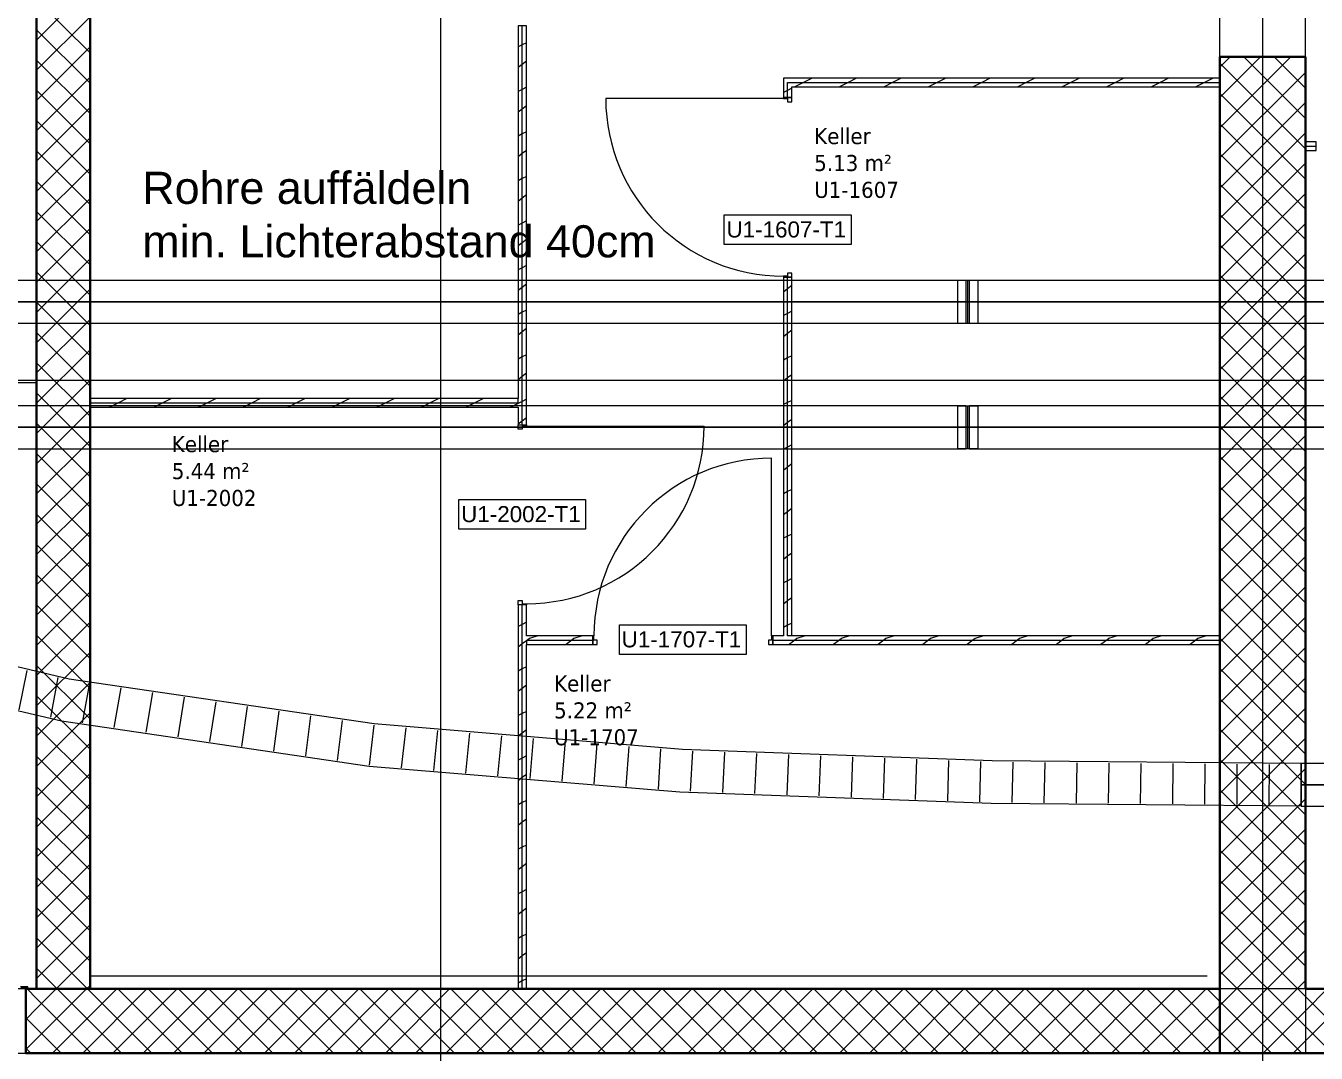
# Model space of a CAD drawing. Extents: x -932 to 937, y -179 to 471.
# Drawn here: x -318.3 to -197.7, y 258.9 to 354.9 of the extents above; entities that cross this region are included whole.
import ezdxf
from ezdxf.lldxf.tags import DXFTag

# ---------------------------------------------------------------- set-up
doc = ezdxf.new("R2010")
doc.units = 0
doc.layers.get('0').update_dxf_attribs({"lineweight": 13})
for name, color, linetype, lineweight in [('A-AREA-____-IDEN', 7, 'Continuous', 5), ('A-DOOR-____-IDEN', 7, 'Continuous', 5), ('A-DOOR-____-OTLN', 7, 'Continuous', 9), ('A-DOOR-FRAM-MCUT', 7, 'Continuous', 9), ('A-DOOR-OPNG-OTLN', 7, 'Continuous', 9), ('A-FLOR-____-OTLN', 7, 'Continuous', 9), ('A-FLOR-____-OVHD', 7, 'Strichpunkt - Fein', 9), ('A-WALL-____-MCUT', 7, 'Continuous', 35), ('A-WALL-____-PATT', 7, 'Continuous', 35), ('A-WALL-FNSH-MCUT', 7, 'Continuous', 35), ('S-GRID-____-OTLN', 7, 'Continuous', 5)]:
    doc.layers.add(name, color=color, linetype=linetype, lineweight=lineweight)
doc.layers.add('EL01_WAN_Röhre Boden', color=7, linetype='Continuous', lineweight=13, true_color=0xff6666)
doc.layers.add('EL01_WAN_Röhre Boden Typ', color=1, linetype='Continuous', lineweight=13, true_color=0xff0000)
doc.styles.get("Standard").update_dxf_attribs({"font": 'arial.ttf'})
tags = doc.linetypes.add('_Rasterlinie_', pattern=[0.375, 0.2, -0.05, 0.075, -0.05]).pattern_tags.tags
tags[10:11] = [DXFTag(74, 4), DXFTag(75, 0), DXFTag(340, '0'), DXFTag(46, 1.0), DXFTag(50, 0.0), DXFTag(44, 0.0), DXFTag(45, 0.0)]
tags[8:9] = [DXFTag(74, 4), DXFTag(75, 0), DXFTag(340, '0'), DXFTag(46, 1.0), DXFTag(50, 0.0), DXFTag(44, 0.0), DXFTag(45, 0.0)]
tags[6:7] = [DXFTag(74, 4), DXFTag(75, 0), DXFTag(340, '0'), DXFTag(46, 1.0), DXFTag(50, 0.0), DXFTag(44, 0.0), DXFTag(45, 0.0)]
tags[4:5] = [DXFTag(74, 4), DXFTag(75, 0), DXFTag(340, '0'), DXFTag(46, 1.0), DXFTag(50, 0.0), DXFTag(44, 0.0), DXFTag(45, 0.0)]
tags = doc.linetypes.add('ACAD_ISO03W100', pattern=[30, 12, -18]).pattern_tags.tags
tags[6:7] = [DXFTag(74, 4), DXFTag(75, 0), DXFTag(340, '0'), DXFTag(46, 0.0), DXFTag(50, 0.0), DXFTag(44, 0.0), DXFTag(45, 0.0)]
tags[4:5] = [DXFTag(74, 4), DXFTag(75, 0), DXFTag(340, '0'), DXFTag(46, 0.0), DXFTag(50, 0.0), DXFTag(44, 0.0), DXFTag(45, 0.0)]
tags = doc.linetypes.add('Grundrissdarstellung Sturz', pattern=[0.25, 0.15, -0.05, 0, -0.05]).pattern_tags.tags
tags[10:11] = [DXFTag(74, 4), DXFTag(75, 0), DXFTag(340, '0'), DXFTag(46, 1.0), DXFTag(50, 0.0), DXFTag(44, 0.0), DXFTag(45, 0.0)]
tags[8:9] = [DXFTag(74, 4), DXFTag(75, 0), DXFTag(340, '0'), DXFTag(46, 1.0), DXFTag(50, 0.0), DXFTag(44, 0.0), DXFTag(45, 0.0)]
tags[6:7] = [DXFTag(74, 4), DXFTag(75, 0), DXFTag(340, '0'), DXFTag(46, 1.0), DXFTag(50, 0.0), DXFTag(44, 0.0), DXFTag(45, 0.0)]
tags[4:5] = [DXFTag(74, 4), DXFTag(75, 0), DXFTag(340, '0'), DXFTag(46, 1.0), DXFTag(50, 0.0), DXFTag(44, 0.0), DXFTag(45, 0.0)]
tags = doc.linetypes.add('Strichpunkt - Fein', pattern=[0.2, 0.1, -0.05, 0, -0.05]).pattern_tags.tags
tags[10:11] = [DXFTag(74, 4), DXFTag(75, 0), DXFTag(340, '0'), DXFTag(46, 1.0), DXFTag(50, 0.0), DXFTag(44, 0.0), DXFTag(45, 0.0)]
tags[8:9] = [DXFTag(74, 4), DXFTag(75, 0), DXFTag(340, '0'), DXFTag(46, 1.0), DXFTag(50, 0.0), DXFTag(44, 0.0), DXFTag(45, 0.0)]
tags[6:7] = [DXFTag(74, 4), DXFTag(75, 0), DXFTag(340, '0'), DXFTag(46, 1.0), DXFTag(50, 0.0), DXFTag(44, 0.0), DXFTag(45, 0.0)]
tags[4:5] = [DXFTag(74, 4), DXFTag(75, 0), DXFTag(340, '0'), DXFTag(46, 1.0), DXFTag(50, 0.0), DXFTag(44, 0.0), DXFTag(45, 0.0)]
tags = doc.linetypes.add('STRICHPUNKT2', pattern=[12.7, 6.35, -3.175, 0, -3.175]).pattern_tags.tags
tags[10:11] = [DXFTag(74, 4), DXFTag(75, 0), DXFTag(340, '0'), DXFTag(46, 0.0), DXFTag(50, 0.0), DXFTag(44, 0.0), DXFTag(45, 0.0)]
tags[8:9] = [DXFTag(74, 4), DXFTag(75, 0), DXFTag(340, '0'), DXFTag(46, 0.0), DXFTag(50, 0.0), DXFTag(44, 0.0), DXFTag(45, 0.0)]
tags[6:7] = [DXFTag(74, 4), DXFTag(75, 0), DXFTag(340, '0'), DXFTag(46, 0.0), DXFTag(50, 0.0), DXFTag(44, 0.0), DXFTag(45, 0.0)]
tags[4:5] = [DXFTag(74, 4), DXFTag(75, 0), DXFTag(340, '0'), DXFTag(46, 0.0), DXFTag(50, 0.0), DXFTag(44, 0.0), DXFTag(45, 0.0)]

# ---------------------------------------------------------------- blocks, each defined once
blk = doc.blocks.new('Referenz-A0UJ2H83XE', base_point=(-932.31, -115.76))
at = {"layer": 'A-DOOR-____-IDEN', "color": 0, "linetype": 'Continuous', "ltscale": 0.13}
for p, q in [((-253.06, 337.27), (-241.22, 337.27)), ((-253.06, 334.49), (-253.06, 337.27)), ((-241.22, 337.27), (-241.22, 334.49)), ((-241.22, 334.49), (-253.06, 334.49)), ((-277.86, 310.67), (-266.02, 310.67)), ((-277.86, 307.89), (-277.86, 310.67)), ((-266.02, 310.67), (-266.02, 307.89)), ((-266.02, 307.89), (-277.86, 307.89)), ((-262.86, 298.97), (-251.02, 298.97)), ((-262.86, 296.19), (-262.86, 298.97)), ((-251.02, 298.97), (-251.02, 296.19)), ((-251.02, 296.19), (-262.86, 296.19))]:
    blk.add_line(p, q, dxfattribs=at)
at = {"layer": 'A-DOOR-____-OTLN', "color": 0, "linetype": 'Grundrissdarstellung Sturz', "ltscale": 0.13}
for p, q in [((-206.74, 352.04), (-206.74, 372.04)), ((-198.74, 352.04), (-198.74, 372.04))]:
    blk.add_line(p, q, dxfattribs=at)
at = {"layer": 'A-DOOR-FRAM-MCUT', "color": 0, "linetype": 'Continuous', "ltscale": 0.13}
for p, q in [((-247.54, 348.24), (-247.54, 348.14)), ((-246.74, 348.24), (-247.54, 348.24)), ((-247.54, 348.14), (-247.14, 348.14)), ((-247.14, 348.14), (-247.14, 347.84)), ((-247.14, 347.84), (-246.74, 347.84)), ((-246.74, 347.84), (-246.74, 348.24)), ((-246.74, 331.84), (-247.14, 331.84)), ((-247.14, 331.84), (-247.14, 331.54)), ((-246.74, 331.44), (-246.74, 331.84)), ((-247.54, 331.54), (-247.54, 331.44)), ((-247.14, 331.54), (-247.54, 331.54)), ((-247.54, 331.44), (-246.74, 331.44)), ((-272.34, 317.64), (-271.54, 317.64)), ((-272.34, 317.24), (-272.34, 317.64)), ((-271.94, 317.24), (-272.34, 317.24)), ((-271.94, 317.54), (-271.94, 317.24)), ((-271.54, 317.54), (-271.94, 317.54)), ((-271.54, 317.64), (-271.54, 317.54)), ((-272.34, 301.24), (-271.94, 301.24)), ((-272.34, 300.84), (-272.34, 301.24)), ((-271.54, 300.84), (-272.34, 300.84)), ((-271.94, 301.24), (-271.94, 300.94)), ((-271.94, 300.94), (-271.54, 300.94)), ((-271.54, 300.94), (-271.54, 300.84)), ((-265.24, 297.94), (-265.34, 297.94)), ((-265.34, 297.94), (-265.34, 297.14)), ((-265.24, 297.54), (-265.24, 297.94)), ((-248.54, 297.94), (-248.64, 297.94)), ((-248.64, 297.94), (-248.64, 297.54)), ((-248.54, 297.14), (-248.54, 297.94)), ((-265.34, 297.14), (-264.94, 297.14)), ((-264.94, 297.54), (-265.24, 297.54)), ((-264.94, 297.14), (-264.94, 297.54)), ((-248.64, 297.54), (-248.94, 297.54)), ((-248.94, 297.54), (-248.94, 297.14)), ((-248.94, 297.14), (-248.54, 297.14)), ((-318.14, 265.14), (-318.84, 265.14)), ((-318.8, 265.1), (-318.18, 265.1)), ((-318.18, 265.1), (-318.18, 264.94)), ((-318.14, 264.94), (-318.14, 265.14))]:
    blk.add_line(p, q, dxfattribs=at)
at = {"layer": 'A-DOOR-OPNG-OTLN', "color": 0, "linetype": 'Continuous', "ltscale": 0.13}
for p, q in [((-247.54, 348.14), (-264.14, 348.14)), ((-271.54, 317.54), (-254.94, 317.54)), ((-248.64, 297.94), (-248.64, 314.54))]:
    blk.add_line(p, q, dxfattribs=at)
for centre, major_axis in [((-247.54, 348.14), (-16.6, 0)), ((-271.54, 317.54), (0, -16.6)), ((-248.64, 297.94), (0, 16.6))]:
    blk.add_ellipse(centre, major_axis=major_axis, ratio=1, start_param=0, end_param=1.570796, dxfattribs=at)
at = {"layer": 'A-FLOR-____-OTLN', "color": 0, "linetype": 'Continuous', "ltscale": 0.13}
for p, q in [((-198.74, 352.04), (-198.74, 372.04)), ((-317.34, 321.59), (-343.34, 321.59))]:
    blk.add_line(p, q, dxfattribs=at)
at = {"layer": 'A-FLOR-____-OVHD', "color": 0, "linetype": 'Strichpunkt - Fein', "ltscale": 0.13}
for p, q in [((-207.94, 266.14), (-312.34, 266.14)), ((-44.24, 264.94), (-808.14, 264.94))]:
    blk.add_line(p, q, dxfattribs=at)
at = {"layer": 'A-WALL-____-MCUT', "color": 0, "linetype": 'Continuous', "ltscale": 0.35}
for p, q in [((-317.34, 405.49), (-317.34, 264.94)), ((-312.34, 264.94), (-312.34, 405.49)), ((-198.74, 352.04), (-206.74, 352.04)), ((-206.74, 258.94), (-206.74, 352.04)), ((-198.74, 264.94), (-198.74, 352.04)), ((-318.34, 264.94), (-318.34, 258.94)), ((-318.34, 264.94), (-206.74, 264.94)), ((-102.59, 264.94), (-198.74, 264.94)), ((-318.34, 258.94), (57.66, 258.94))]:
    blk.add_line(p, q, dxfattribs=at)
at = {"layer": 'A-WALL-____-MCUT', "color": 0, "linetype": 'Continuous', "lineweight": 9, "ltscale": 0.13}
for p, q in [((-271.94, 317.64), (-271.94, 354.94)), ((-247.14, 349.64), (-206.74, 349.64)), ((-247.14, 348.24), (-247.14, 349.64)), ((-198.74, 343.69), (-197.74, 343.69)), ((-247.14, 297.94), (-247.14, 331.44)), ((-312.34, 319.7), (-272.34, 319.7)), ((-272.34, 319.7), (-272.34, 320.1)), ((-271.94, 264.94), (-271.94, 300.84)), ((-246.74, 297.94), (-247.14, 297.94)), ((-271.54, 297.54), (-265.34, 297.54)), ((-271.54, 297.54), (-271.54, 297.14)), ((-248.54, 297.54), (-206.74, 297.54)), ((-198.74, 264.94), (-198.74, 258.94))]:
    blk.add_line(p, q, dxfattribs=at)
at = {"layer": 'A-WALL-____-PATT', "color": 0, "linetype": 'Continuous', "lineweight": 9, "ltscale": 0.13}
for p, q in [((-317.34, 353.61), (-312.34, 358.61)), ((-312.34, 352.4), (-317.34, 357.4)), ((-317.34, 350.78), (-312.34, 355.78)), ((-312.34, 349.57), (-317.34, 354.57)), ((-317.34, 347.96), (-312.34, 352.96)), ((-271.94, 353.16), (-272.34, 352.96)), ((-271.54, 353.36), (-271.94, 353.16)), ((-312.34, 346.74), (-317.34, 351.74)), ((-271.94, 351.33), (-272.34, 351.03)), ((-271.54, 351.63), (-271.94, 351.33)), ((-206.74, 351.08), (-205.78, 352.04)), ((-206.74, 348.25), (-202.95, 352.04)), ((-206.74, 345.42), (-200.12, 352.04)), ((-198.74, 343.45), (-206.74, 351.45)), ((-198.74, 346.28), (-204.51, 352.04)), ((-198.74, 349.1), (-201.68, 352.04)), ((-198.74, 351.93), (-198.85, 352.04)), ((-317.34, 345.13), (-312.34, 350.13)), ((-244.86, 350.04), (-245.66, 349.64)), ((-240.7, 350.04), (-241.5, 349.64)), ((-236.53, 350.04), (-237.33, 349.64)), ((-232.37, 350.04), (-233.17, 349.64)), ((-228.2, 350.04), (-229, 349.64)), ((-224.04, 350.04), (-224.84, 349.64)), ((-219.87, 350.04), (-220.67, 349.64)), ((-215.71, 350.04), (-216.51, 349.64)), ((-211.54, 350.04), (-212.34, 349.64)), ((-207.38, 350.04), (-208.18, 349.64)), ((-206.74, 342.59), (-198.74, 350.59)), ((-312.34, 343.91), (-317.34, 348.91)), ((-271.94, 348.99), (-272.34, 348.79)), ((-271.54, 349.19), (-271.94, 348.99)), ((-247.14, 348.9), (-247.54, 348.7)), ((-246.74, 349.1), (-247.14, 348.9)), ((-245.66, 349.64), (-246.46, 349.24)), ((-241.5, 349.64), (-242.3, 349.24)), ((-237.33, 349.64), (-238.13, 349.24)), ((-233.17, 349.64), (-233.97, 349.24)), ((-229, 349.64), (-229.8, 349.24)), ((-224.84, 349.64), (-225.64, 349.24)), ((-220.67, 349.64), (-221.47, 349.24)), ((-216.51, 349.64), (-217.31, 349.24)), ((-212.34, 349.64), (-213.14, 349.24)), ((-208.18, 349.64), (-208.98, 349.24)), ((-198.74, 340.62), (-206.74, 348.62)), ((-271.54, 347.46), (-271.94, 347.16)), ((-206.74, 339.76), (-198.74, 347.76)), ((-317.34, 342.3), (-312.34, 347.3)), ((-271.94, 347.16), (-272.34, 346.86)), ((-312.34, 341.08), (-317.34, 346.08)), ((-271.54, 345.03), (-271.94, 344.83)), ((-198.74, 337.79), (-206.74, 345.79)), ((-206.74, 336.93), (-198.74, 344.93)), ((-317.34, 339.47), (-312.34, 344.47)), ((-271.94, 344.83), (-272.34, 344.63)), ((-198.69, 344.09), (-198.74, 344.07)), ((-312.34, 338.25), (-317.34, 343.25)), ((-271.94, 343), (-272.34, 342.7)), ((-271.54, 343.3), (-271.94, 343)), ((-198.74, 334.96), (-206.74, 342.96)), ((-317.34, 336.64), (-312.34, 341.64)), ((-206.74, 334.11), (-198.74, 342.11)), ((-312.34, 335.42), (-317.34, 340.42)), ((-271.94, 340.66), (-272.34, 340.46)), ((-271.54, 340.86), (-271.94, 340.66)), ((-198.74, 332.13), (-206.74, 340.13)), ((-271.54, 339.13), (-271.94, 338.83)), ((-206.74, 331.28), (-198.74, 339.28)), ((-317.34, 333.81), (-312.34, 338.81)), ((-271.94, 338.83), (-272.34, 338.53)), ((-312.34, 332.6), (-317.34, 337.6)), ((-271.94, 336.5), (-272.34, 336.3)), ((-271.54, 336.7), (-271.94, 336.5)), ((-198.74, 329.3), (-206.74, 337.3)), ((-317.34, 330.99), (-312.34, 335.99)), ((-206.74, 328.45), (-198.74, 336.45)), ((-312.34, 329.77), (-317.34, 334.77)), ((-271.94, 334.67), (-272.34, 334.37)), ((-271.54, 334.97), (-271.94, 334.67)), ((-198.74, 326.48), (-206.74, 334.48)), ((-317.34, 328.16), (-312.34, 333.16)), ((-206.74, 325.62), (-198.74, 333.62)), ((-312.34, 326.94), (-317.34, 331.94)), ((-271.94, 332.33), (-272.34, 332.13)), ((-271.54, 332.53), (-271.94, 332.33)), ((-271.94, 330.5), (-272.34, 330.2)), ((-271.54, 330.8), (-271.94, 330.5)), ((-246.74, 330.66), (-247.14, 330.36)), ((-198.74, 323.65), (-206.74, 331.65)), ((-206.74, 322.79), (-198.74, 330.79)), ((-317.34, 325.33), (-312.34, 330.33)), ((-247.14, 330.36), (-247.54, 330.06)), ((-312.34, 324.11), (-317.34, 329.11)), ((-271.94, 328.17), (-272.34, 327.97)), ((-271.54, 328.37), (-271.94, 328.17)), ((-247.14, 328.07), (-247.54, 327.87)), ((-246.74, 328.27), (-247.14, 328.07)), ((-198.74, 320.82), (-206.74, 328.82)), ((-317.34, 322.5), (-312.34, 327.5)), ((-206.74, 319.96), (-198.74, 327.96)), ((-312.34, 321.28), (-317.34, 326.28)), ((-271.94, 326.34), (-272.34, 326.04)), ((-271.54, 326.64), (-271.94, 326.34)), ((-247.14, 326.19), (-247.54, 325.89)), ((-246.74, 326.49), (-247.14, 326.19)), ((-198.74, 317.99), (-206.74, 325.99)), ((-317.34, 319.67), (-312.34, 324.67)), ((-206.74, 317.13), (-198.74, 325.13)), ((-312.34, 318.45), (-317.34, 323.45)), ((-271.94, 324), (-272.34, 323.8)), ((-271.54, 324.2), (-271.94, 324)), ((-247.14, 323.91), (-247.54, 323.71)), ((-246.74, 324.11), (-247.14, 323.91)), ((-271.94, 322.17), (-272.34, 321.87)), ((-271.54, 322.47), (-271.94, 322.17)), ((-247.14, 322.03), (-247.54, 321.73)), ((-246.74, 322.33), (-247.14, 322.03)), ((-198.74, 315.16), (-206.74, 323.16)), ((-206.74, 314.31), (-198.74, 322.31)), ((-317.34, 316.84), (-312.34, 321.84)), ((-312.34, 315.63), (-317.34, 320.63)), ((-309.69, 319.7), (-310.43, 319.33)), ((-308.89, 320.1), (-309.69, 319.7)), ((-305.53, 319.7), (-306.27, 319.33)), ((-304.73, 320.1), (-305.53, 319.7)), ((-301.36, 319.7), (-302.1, 319.33)), ((-300.56, 320.1), (-301.36, 319.7)), ((-297.2, 319.7), (-297.94, 319.33)), ((-296.4, 320.1), (-297.2, 319.7)), ((-293.03, 319.7), (-293.77, 319.33)), ((-292.23, 320.1), (-293.03, 319.7)), ((-288.87, 319.7), (-289.61, 319.33)), ((-288.07, 320.1), (-288.87, 319.7)), ((-284.7, 319.7), (-285.44, 319.33)), ((-283.9, 320.1), (-284.7, 319.7)), ((-280.54, 319.7), (-281.28, 319.33)), ((-279.74, 320.1), (-280.54, 319.7)), ((-276.37, 319.7), (-277.11, 319.33)), ((-275.57, 320.1), (-276.37, 319.7)), ((-272.34, 319.64), (-272.95, 319.33)), ((-271.94, 319.84), (-272.34, 319.64)), ((-271.54, 320.04), (-271.94, 319.84)), ((-247.14, 319.74), (-247.54, 319.54)), ((-246.74, 319.94), (-247.14, 319.74)), ((-198.74, 312.33), (-206.74, 320.33)), ((-317.34, 314.01), (-312.34, 319.01)), ((-310.43, 319.33), (-310.52, 319.3)), ((-306.27, 319.33), (-306.35, 319.3)), ((-302.1, 319.33), (-302.19, 319.3)), ((-297.94, 319.33), (-298.02, 319.3)), ((-293.77, 319.33), (-293.86, 319.3)), ((-289.61, 319.33), (-289.69, 319.3)), ((-285.44, 319.33), (-285.53, 319.3)), ((-281.28, 319.33), (-281.37, 319.3)), ((-277.11, 319.33), (-277.2, 319.3)), ((-272.95, 319.33), (-273.04, 319.3)), ((-206.74, 311.48), (-198.74, 319.48)), ((-312.34, 312.8), (-317.34, 317.8)), ((-271.94, 318.01), (-272.34, 317.71)), ((-271.54, 318.31), (-271.94, 318.01)), ((-247.14, 317.86), (-247.54, 317.56)), ((-246.74, 318.16), (-247.14, 317.86)), ((-198.74, 309.51), (-206.74, 317.51)), ((-317.34, 311.19), (-312.34, 316.19)), ((-206.74, 308.65), (-198.74, 316.65)), ((-312.34, 309.97), (-317.34, 314.97)), ((-247.14, 315.58), (-247.54, 315.38)), ((-246.74, 315.78), (-247.14, 315.58)), ((-247.14, 313.7), (-247.54, 313.4)), ((-246.74, 314), (-247.14, 313.7)), ((-198.74, 306.68), (-206.74, 314.68)), ((-206.74, 305.82), (-198.74, 313.82)), ((-317.34, 308.36), (-312.34, 313.36)), ((-312.34, 307.14), (-317.34, 312.14)), ((-247.14, 311.41), (-247.54, 311.21)), ((-246.74, 311.61), (-247.14, 311.41)), ((-198.74, 303.85), (-206.74, 311.85)), ((-317.34, 305.53), (-312.34, 310.53)), ((-206.74, 302.99), (-198.74, 310.99)), ((-312.34, 304.31), (-317.34, 309.31)), ((-247.14, 309.53), (-247.54, 309.23)), ((-246.74, 309.83), (-247.14, 309.53)), ((-198.74, 301.02), (-206.74, 309.02)), ((-317.34, 302.7), (-312.34, 307.7)), ((-206.74, 300.16), (-198.74, 308.16)), ((-312.34, 301.48), (-317.34, 306.48)), ((-247.14, 307.25), (-247.54, 307.05)), ((-246.74, 307.45), (-247.14, 307.25)), ((-247.14, 305.37), (-247.54, 305.07)), ((-246.74, 305.67), (-247.14, 305.37)), ((-198.74, 298.19), (-206.74, 306.19)), ((-206.74, 297.34), (-198.74, 305.34)), ((-317.34, 299.87), (-312.34, 304.87)), ((-312.34, 298.66), (-317.34, 303.66)), ((-247.14, 303.08), (-247.54, 302.88)), ((-246.74, 303.28), (-247.14, 303.08)), ((-198.74, 295.36), (-206.74, 303.36)), ((-317.34, 297.04), (-312.34, 302.04)), ((-246.74, 301.5), (-247.14, 301.2)), ((-206.74, 294.51), (-198.74, 302.51)), ((-312.34, 295.83), (-317.34, 300.83)), ((-247.14, 301.2), (-247.54, 300.9)), ((-198.74, 292.54), (-206.74, 300.54)), ((-317.34, 294.22), (-312.34, 299.22)), ((-271.54, 299.21), (-271.94, 299.01)), ((-246.74, 299.12), (-247.14, 298.92)), ((-206.74, 291.68), (-198.74, 299.68)), ((-312.34, 293), (-317.34, 298)), ((-271.94, 299.01), (-272.34, 298.81)), ((-270.5, 297.94), (-271.28, 297.68)), ((-266.34, 297.94), (-267.12, 297.68)), ((-247.14, 298.92), (-247.54, 298.72)), ((-245.51, 297.94), (-246.29, 297.68)), ((-241.35, 297.94), (-242.13, 297.68)), ((-237.18, 297.94), (-237.96, 297.68)), ((-233.02, 297.94), (-233.8, 297.68)), ((-228.85, 297.94), (-229.63, 297.68)), ((-224.69, 297.94), (-225.47, 297.68)), ((-220.52, 297.94), (-221.3, 297.68)), ((-216.36, 297.94), (-217.14, 297.68)), ((-212.19, 297.94), (-212.97, 297.68)), ((-208.03, 297.94), (-208.81, 297.68)), ((-271.94, 297.18), (-272.34, 296.88)), ((-271.54, 297.48), (-271.94, 297.18)), ((-271.47, 297.54), (-271.54, 297.48)), ((-271.28, 297.68), (-271.47, 297.54)), ((-267.3, 297.54), (-267.84, 297.14)), ((-267.12, 297.68), (-267.3, 297.54)), ((-246.48, 297.54), (-247.01, 297.14)), ((-246.29, 297.68), (-246.48, 297.54)), ((-242.31, 297.54), (-242.85, 297.14)), ((-242.12, 297.68), (-242.31, 297.54)), ((-238.15, 297.54), (-238.68, 297.14)), ((-237.96, 297.68), (-238.15, 297.54)), ((-233.98, 297.54), (-234.52, 297.14)), ((-233.79, 297.68), (-233.98, 297.54)), ((-229.82, 297.54), (-230.35, 297.14)), ((-229.63, 297.68), (-229.82, 297.54)), ((-225.65, 297.54), (-226.19, 297.14)), ((-225.46, 297.68), (-225.65, 297.54)), ((-221.49, 297.54), (-222.02, 297.14)), ((-221.3, 297.68), (-221.49, 297.54)), ((-217.32, 297.54), (-217.86, 297.14)), ((-217.13, 297.68), (-217.32, 297.54)), ((-213.16, 297.54), (-213.69, 297.14)), ((-212.97, 297.68), (-213.16, 297.54)), ((-208.99, 297.54), (-209.53, 297.14)), ((-208.8, 297.68), (-208.99, 297.54)), ((-198.74, 289.71), (-206.74, 297.71)), ((-206.74, 288.85), (-198.74, 296.85)), ((-317.34, 291.39), (-312.34, 296.39)), ((-312.34, 290.17), (-317.34, 295.17)), ((-271.94, 294.85), (-272.34, 294.65)), ((-271.54, 295.05), (-271.94, 294.85)), ((-198.74, 286.88), (-206.74, 294.88)), ((-317.34, 288.56), (-312.34, 293.56)), ((-271.54, 293.32), (-271.94, 293.02)), ((-206.74, 286.02), (-198.74, 294.02)), ((-312.34, 287.34), (-317.34, 292.34)), ((-271.94, 293.02), (-272.34, 292.72)), ((-198.74, 284.05), (-206.74, 292.05)), ((-317.34, 285.73), (-312.34, 290.73)), ((-271.94, 290.68), (-272.34, 290.48)), ((-271.54, 290.88), (-271.94, 290.68)), ((-206.74, 283.19), (-198.74, 291.19)), ((-312.34, 284.51), (-317.34, 289.51)), ((-271.94, 288.85), (-272.34, 288.55)), ((-271.54, 289.15), (-271.94, 288.85)), ((-198.74, 281.22), (-206.74, 289.22)), ((-206.74, 280.37), (-198.74, 288.37)), ((-317.34, 282.9), (-312.34, 287.9)), ((-312.34, 281.68), (-317.34, 286.68)), ((-271.94, 286.52), (-272.34, 286.32)), ((-271.54, 286.72), (-271.94, 286.52)), ((-198.74, 278.39), (-206.74, 286.39)), ((-317.34, 280.07), (-312.34, 285.07)), ((-271.94, 284.69), (-272.34, 284.39)), ((-271.54, 284.99), (-271.94, 284.69)), ((-206.74, 277.54), (-198.74, 285.54)), ((-312.34, 278.86), (-317.34, 283.86)), ((-198.74, 275.56), (-206.74, 283.56)), ((-317.34, 277.25), (-312.34, 282.25)), ((-271.94, 282.35), (-272.34, 282.15)), ((-271.54, 282.55), (-271.94, 282.35)), ((-206.74, 274.71), (-198.74, 282.71)), ((-312.34, 276.03), (-317.34, 281.03)), ((-271.94, 280.52), (-272.34, 280.22)), ((-271.54, 280.82), (-271.94, 280.52)), ((-198.74, 272.74), (-206.74, 280.74)), ((-206.74, 271.88), (-198.74, 279.88)), ((-317.34, 274.42), (-312.34, 279.42)), ((-312.34, 273.2), (-317.34, 278.2)), ((-271.94, 278.19), (-272.34, 277.99)), ((-271.54, 278.39), (-271.94, 278.19)), ((-198.74, 269.91), (-206.74, 277.91)), ((-317.34, 271.59), (-312.34, 276.59)), ((-271.94, 276.36), (-272.34, 276.06)), ((-271.54, 276.66), (-271.94, 276.36)), ((-206.74, 269.05), (-198.74, 277.05)), ((-312.34, 270.37), (-317.34, 275.37)), ((-198.74, 267.08), (-206.74, 275.08)), ((-271.94, 274.02), (-272.34, 273.82)), ((-271.54, 274.22), (-271.94, 274.02)), ((-206.74, 266.22), (-198.74, 274.22)), ((-317.34, 268.76), (-312.34, 273.76)), ((-312.34, 267.54), (-317.34, 272.54)), ((-271.94, 272.19), (-272.34, 271.89)), ((-271.54, 272.49), (-271.94, 272.19)), ((-198.74, 264.25), (-206.74, 272.25)), ((-206.74, 263.39), (-198.74, 271.39)), ((-317.34, 265.93), (-312.34, 270.93)), ((-312.57, 264.94), (-317.34, 269.71)), ((-271.94, 269.86), (-272.34, 269.66)), ((-271.54, 270.06), (-271.94, 269.86)), ((-198.74, 261.42), (-206.74, 269.42)), ((-315.51, 264.94), (-312.34, 268.1)), ((-271.94, 268.03), (-272.34, 267.73)), ((-271.54, 268.33), (-271.94, 268.03)), ((-206.74, 260.57), (-198.74, 268.57)), ((-315.4, 264.94), (-317.34, 266.89)), ((-199.09, 258.94), (-206.74, 266.59)), ((-271.94, 265.69), (-272.34, 265.49)), ((-271.54, 265.89), (-271.94, 265.69)), ((-205.54, 258.94), (-198.74, 265.74)), ((-318.34, 264.93), (-318.34, 264.94)), ((-317.34, 264.06), (-318.22, 264.94)), ((-317.34, 263.1), (-315.51, 264.94)), ((-317.34, 260.27), (-312.68, 264.94)), ((-315.85, 258.94), (-309.85, 264.94)), ((-309.4, 258.94), (-315.4, 264.94)), ((-313.02, 258.94), (-307.02, 264.94)), ((-312.68, 264.94), (-312.34, 265.27)), ((-306.57, 258.94), (-312.57, 264.94)), ((-310.2, 258.94), (-304.2, 264.94)), ((-303.74, 258.94), (-309.74, 264.94)), ((-307.37, 258.94), (-301.37, 264.94)), ((-300.91, 258.94), (-306.91, 264.94)), ((-304.54, 258.94), (-298.54, 264.94)), ((-298.08, 258.94), (-304.08, 264.94)), ((-301.71, 258.94), (-295.71, 264.94)), ((-295.25, 258.94), (-301.25, 264.94)), ((-298.88, 258.94), (-292.88, 264.94)), ((-292.42, 258.94), (-298.42, 264.94)), ((-296.05, 258.94), (-290.05, 264.94)), ((-289.6, 258.94), (-295.6, 264.94)), ((-293.22, 258.94), (-287.22, 264.94)), ((-286.77, 258.94), (-292.77, 264.94)), ((-290.4, 258.94), (-284.4, 264.94)), ((-283.94, 258.94), (-289.94, 264.94)), ((-287.57, 258.94), (-281.57, 264.94)), ((-281.11, 258.94), (-287.11, 264.94)), ((-284.74, 258.94), (-278.74, 264.94)), ((-278.28, 258.94), (-284.28, 264.94)), ((-281.91, 258.94), (-275.91, 264.94)), ((-275.45, 258.94), (-281.45, 264.94)), ((-279.08, 258.94), (-273.08, 264.94)), ((-272.63, 258.94), (-278.63, 264.94)), ((-276.25, 258.94), (-270.25, 264.94)), ((-269.8, 258.94), (-275.8, 264.94)), ((-273.43, 258.94), (-267.43, 264.94)), ((-266.97, 258.94), (-272.97, 264.94)), ((-270.6, 258.94), (-264.6, 264.94)), ((-264.14, 258.94), (-270.14, 264.94)), ((-267.77, 258.94), (-261.77, 264.94)), ((-261.31, 258.94), (-267.31, 264.94)), ((-264.94, 258.94), (-258.94, 264.94)), ((-258.48, 258.94), (-264.48, 264.94)), ((-262.11, 258.94), (-256.11, 264.94)), ((-255.66, 258.94), (-261.66, 264.94)), ((-259.28, 258.94), (-253.28, 264.94)), ((-252.83, 258.94), (-258.83, 264.94)), ((-256.46, 258.94), (-250.46, 264.94)), ((-250, 258.94), (-256, 264.94)), ((-253.63, 258.94), (-247.63, 264.94)), ((-247.17, 258.94), (-253.17, 264.94)), ((-250.8, 258.94), (-244.8, 264.94)), ((-244.34, 258.94), (-250.34, 264.94)), ((-247.97, 258.94), (-241.97, 264.94)), ((-241.51, 258.94), (-247.51, 264.94)), ((-245.14, 258.94), (-239.14, 264.94)), ((-238.68, 258.94), (-244.68, 264.94)), ((-242.31, 258.94), (-236.31, 264.94)), ((-235.86, 258.94), (-241.86, 264.94)), ((-239.48, 258.94), (-233.48, 264.94)), ((-233.03, 258.94), (-239.03, 264.94)), ((-236.66, 258.94), (-230.66, 264.94)), ((-230.2, 258.94), (-236.2, 264.94)), ((-233.83, 258.94), (-227.83, 264.94)), ((-227.37, 258.94), (-233.37, 264.94)), ((-231, 258.94), (-225, 264.94)), ((-224.54, 258.94), (-230.54, 264.94)), ((-228.17, 258.94), (-222.17, 264.94)), ((-221.71, 258.94), (-227.71, 264.94)), ((-225.34, 258.94), (-219.34, 264.94)), ((-218.89, 258.94), (-224.89, 264.94)), ((-222.51, 258.94), (-216.51, 264.94)), ((-216.06, 258.94), (-222.06, 264.94)), ((-219.69, 258.94), (-213.69, 264.94)), ((-213.23, 258.94), (-219.23, 264.94)), ((-216.86, 258.94), (-210.86, 264.94)), ((-210.4, 258.94), (-216.4, 264.94)), ((-214.03, 258.94), (-208.03, 264.94)), ((-207.57, 258.94), (-213.57, 264.94)), ((-206.74, 260.94), (-210.74, 264.94)), ((-206.74, 263.77), (-207.92, 264.94)), ((-198.74, 262.91), (-196.71, 264.94)), ((-198.74, 260.08), (-193.89, 264.94)), ((-193.43, 258.94), (-198.74, 264.25)), ((-318.34, 262.1), (-317.34, 263.1)), ((-312.22, 258.94), (-317.34, 264.06)), ((-211.2, 258.94), (-206.74, 263.39)), ((-201.92, 258.94), (-206.74, 263.77)), ((-202.71, 258.94), (-198.74, 262.91)), ((-317.34, 261.23), (-318.34, 262.23)), ((-315.05, 258.94), (-317.34, 261.23)), ((-208.37, 258.94), (-206.74, 260.57)), ((-204.74, 258.94), (-206.74, 260.94)), ((-196.26, 258.94), (-198.74, 261.42)), ((-318.34, 259.27), (-317.34, 260.27)), ((-317.88, 258.94), (-318.34, 259.4)), ((-199.89, 258.94), (-198.74, 260.08))]:
    blk.add_line(p, q, dxfattribs=at)
at = {"layer": 'A-WALL-FNSH-MCUT', "color": 0, "linetype": 'Continuous', "lineweight": 9, "ltscale": 0.13}
for p, q in [((-272.34, 354.94), (-272.34, 320.1)), ((-271.54, 354.94), (-272.34, 354.94)), ((-271.54, 317.64), (-271.54, 354.94)), ((-206.74, 350.04), (-247.54, 350.04)), ((-247.54, 350.04), (-247.54, 348.24)), ((-246.74, 349.24), (-206.74, 349.24)), ((-246.74, 348.24), (-246.74, 349.24)), ((-247.54, 348.24), (-246.74, 348.24)), ((-197.74, 344.09), (-198.74, 344.09)), ((-197.74, 343.29), (-197.74, 344.09)), ((-198.74, 343.29), (-197.74, 343.29)), ((-247.54, 331.44), (-247.54, 297.94)), ((-246.74, 331.44), (-247.54, 331.44)), ((-246.74, 297.94), (-246.74, 331.44)), ((-272.34, 320.1), (-312.34, 320.1)), ((-312.34, 319.3), (-272.34, 319.3)), ((-272.34, 319.3), (-272.34, 317.64)), ((-272.34, 317.64), (-271.54, 317.64)), ((-272.34, 300.84), (-272.34, 264.94)), ((-271.54, 300.84), (-272.34, 300.84)), ((-271.54, 297.94), (-271.54, 300.84)), ((-265.34, 297.94), (-271.54, 297.94)), ((-265.34, 297.14), (-265.34, 297.94)), ((-247.54, 297.94), (-248.54, 297.94)), ((-248.54, 297.94), (-248.54, 297.14)), ((-206.74, 297.94), (-246.74, 297.94)), ((-271.54, 297.14), (-265.34, 297.14)), ((-271.54, 264.94), (-271.54, 297.14)), ((-248.54, 297.14), (-206.74, 297.14))]:
    blk.add_line(p, q, dxfattribs=at)
at = {"layer": 'S-GRID-____-OTLN', "color": 0, "linetype": '_Rasterlinie_', "ltscale": 0.13}
for p, q in [((-279.54, 226.94), (-279.54, 405.49)), ((-202.74, 226.94), (-202.74, 405.49)), ((-930.58, 321.84), (290.25, 321.84)), ((-930.58, 258.94), (290.25, 258.94))]:
    blk.add_line(p, q, dxfattribs=at)
at = {"layer": 'A-AREA-____-IDEN', "color": 0, "linetype": 'Continuous', "ltscale": 0.13, "char_height": 1.5, "attachment_point": 1}
for s, insert in [('{\\W0.9;\\fVerdana;Keller}', (-244.66, 345.38)), ('{\\W0.9;\\fVerdana;5.13 m²}', (-244.66, 342.87)), ('{\\W0.9;\\fVerdana;U1-1607}', (-244.66, 340.36)), ('{\\W0.9;\\fVerdana;Keller}', (-304.7, 316.6)), ('{\\W0.9;\\fVerdana;5.44 m²}', (-304.7, 314.08)), ('{\\W0.9;\\fVerdana;U1-2002}', (-304.7, 311.57)), ('{\\W0.9;\\fVerdana;Keller}', (-268.97, 294.23)), ('{\\W0.9;\\fVerdana;5.22 m²}', (-268.97, 291.72)), ('{\\W0.9;\\fVerdana;U1-1707}', (-268.97, 289.21))]:
    blk.add_mtext(s, dxfattribs=dict(at, insert=insert))
at = {"layer": 'A-DOOR-____-IDEN', "color": 0, "linetype": 'Continuous', "ltscale": 0.13, "char_height": 1.5, "attachment_point": 1}
for s, insert in [('{\\fArial;U1-1607-T1}', (-252.86, 336.66)), ('{\\fArial;U1-2002-T1}', (-277.66, 310.06)), ('{\\fArial;U1-1707-T1}', (-262.66, 298.36))]:
    blk.add_mtext(s, dxfattribs=dict(at, insert=insert))
blk = doc.blocks.new('Steckverbinder-A0UJ2H8HXE', base_point=(-231.28, 327.15))
at = {"color": 0, "linetype": 'ByBlock', "lineweight": -2, "ltscale": 0.13}
for p, q in [((-229.38, 331.14), (-231.28, 331.14)), ((-231.28, 331.14), (-231.28, 329.98)), ((-230.33, 331.15), (-230.33, 327.15)), ((-229.38, 331.14), (-229.38, 329.98)), ((-231.28, 329.98), (-231.28, 328.33)), ((-229.38, 329.98), (-229.38, 328.33)), ((-231.28, 328.33), (-231.28, 327.16)), ((-229.38, 328.33), (-229.38, 327.16)), ((-231.28, 327.16), (-229.38, 327.16))]:
    blk.add_line(p, q, dxfattribs=at)
at = {"color": 0, "linetype": 'STRICHPUNKT2', "lineweight": 25, "ltscale": 0.25}
blk.add_line((-231.28, 329.15), (-229.38, 329.15), dxfattribs=at)
blk = doc.blocks.new('Wickelfalzrohr-A0UJ2H95XE', base_point=(-350.48, 327.15))
at = {"color": 0, "linetype": 'ByBlock', "lineweight": -2, "ltscale": 0.13}
for p, q in [((-230.48, 331.15), (-350.48, 331.15)), ((-350.48, 331.15), (-350.48, 329.98)), ((-230.48, 331.15), (-230.48, 329.98)), ((-350.48, 329.98), (-350.48, 328.33)), ((-230.48, 329.98), (-230.48, 328.33)), ((-350.48, 328.33), (-350.48, 327.15)), ((-230.48, 328.33), (-230.48, 327.15)), ((-350.48, 327.15), (-230.48, 327.15))]:
    blk.add_line(p, q, dxfattribs=at)
at = {"color": 0, "linetype": 'STRICHPUNKT2', "lineweight": 25, "ltscale": 0.25}
blk.add_line((-230.48, 329.15), (-350.48, 329.15), dxfattribs=at)
blk = doc.blocks.new('Wickelfalzrohr-A0UJ2HA7XE', base_point=(-230.18, 327.15))
at = {"color": 0, "linetype": 'ByBlock', "lineweight": -2, "ltscale": 0.13}
for p, q in [((-110.18, 331.15), (-230.18, 331.15)), ((-230.18, 331.15), (-230.18, 329.98)), ((-110.18, 331.15), (-110.18, 329.98)), ((-230.18, 329.98), (-230.18, 328.33)), ((-110.18, 329.98), (-110.18, 328.33)), ((-230.18, 328.33), (-230.18, 327.15)), ((-110.18, 328.33), (-110.18, 327.15)), ((-230.18, 327.15), (-110.18, 327.15))]:
    blk.add_line(p, q, dxfattribs=at)
at = {"color": 0, "linetype": 'STRICHPUNKT2', "lineweight": 25, "ltscale": 0.25}
blk.add_line((-110.18, 329.15), (-230.18, 329.15), dxfattribs=at)
blk = doc.blocks.new('Flexrohr-A0UJ2HBJXE', base_point=(-464.78, 282.02))
at = {"color": 0, "linetype": 'ByBlock', "lineweight": -2, "ltscale": 0.13}
for p, q in [((-314.28, 293.9), (-342.22, 300.42)), ((-315.02, 289.97), (-343.33, 296.58)), ((-318.24, 294.7), (-318.99, 291.02)), ((-315.34, 294.03), (-316.05, 290.33)), ((-285.79, 289.7), (-314.28, 293.9)), ((-312.4, 293.5), (-313.09, 289.81)), ((-309.45, 293.07), (-310.11, 289.37)), ((-306.5, 292.63), (-307.12, 288.93)), ((-303.54, 292.2), (-304.14, 288.49)), ((-300.59, 291.76), (-301.16, 288.05)), ((-297.64, 291.33), (-298.18, 287.61)), ((-294.68, 290.89), (-295.2, 287.17)), ((-286.25, 285.73), (-315.02, 289.97)), ((-291.73, 290.46), (-292.21, 286.73)), ((-288.77, 290.02), (-289.23, 286.29)), ((-285.82, 289.58), (-286.25, 285.85)), ((-256.97, 287.32), (-285.79, 289.7)), ((-282.84, 289.34), (-283.25, 285.6)), ((-279.86, 289.09), (-280.25, 285.35)), ((-276.88, 288.85), (-277.25, 285.1)), ((-273.9, 288.6), (-274.25, 284.85)), ((-270.92, 288.35), (-271.25, 284.61)), ((-267.95, 288.11), (-268.25, 284.36)), ((-264.97, 287.86), (-265.25, 284.11)), ((-261.99, 287.61), (-262.25, 283.86)), ((-259.01, 287.37), (-259.25, 283.62)), ((-228.02, 286.26), (-256.97, 287.32)), ((-256.02, 287.17), (-256.24, 283.41)), ((-253.03, 287.06), (-253.24, 283.3)), ((-250.04, 286.95), (-250.23, 283.19)), ((-247.05, 286.84), (-247.23, 283.08)), ((-244.06, 286.73), (-244.22, 282.97)), ((-241.07, 286.62), (-241.22, 282.86)), ((-238.08, 286.51), (-238.21, 282.75)), ((-235.09, 286.4), (-235.21, 282.64)), ((-232.1, 286.29), (-232.2, 282.53)), ((-229.11, 286.18), (-229.2, 282.42)), ((-199.15, 286.02), (-228.02, 286.26)), ((-226.11, 286.12), (-226.19, 282.36)), ((-223.12, 286.1), (-223.19, 282.34)), ((-220.12, 286.07), (-220.18, 282.31)), ((-217.13, 286.05), (-217.18, 282.29)), ((-214.13, 286.02), (-214.18, 282.26)), ((-211.14, 286), (-211.17, 282.24)), ((-208.14, 285.97), (-208.17, 282.21)), ((-205.15, 285.95), (-205.16, 282.19)), ((-202.15, 285.92), (-202.16, 282.16)), ((-199.15, 286.02), (-199.15, 282.02)), ((-257.21, 283.33), (-286.25, 285.73)), ((-228.11, 282.26), (-257.21, 283.33)), ((-199.15, 282.02), (-228.11, 282.26))]:
    blk.add_line(p, q, dxfattribs=at)
blk = doc.blocks.new('Bauteilbeschriftung-A0UJ2HD5XE', base_point=(-307.46, 333.3))
at = {"color": 0, "lineweight": -2, "char_height": 3, "attachment_point": 1}
for s, insert in [('{\\fArial;Rohre auffäldeln}', (-307.46, 341.3)), ('{\\fArial;min. Lichterabstand 40cm}', (-307.46, 336.3))]:
    blk.add_mtext(s, dxfattribs=dict(at, insert=insert))
blk = doc.blocks.new('Steckverbinder-A0UJ2HD9XE', base_point=(-231.28, 315.42))
at = {"color": 0, "linetype": 'ByBlock', "lineweight": -2, "ltscale": 0.13}
for p, q in [((-229.38, 319.41), (-231.28, 319.41)), ((-231.28, 319.41), (-231.28, 318.25)), ((-230.33, 319.42), (-230.33, 315.42)), ((-229.38, 319.41), (-229.38, 318.25)), ((-231.28, 318.25), (-231.28, 316.6)), ((-229.38, 318.25), (-229.38, 316.6)), ((-231.28, 316.6), (-231.28, 315.43)), ((-229.38, 316.6), (-229.38, 315.43)), ((-231.28, 315.43), (-229.38, 315.43))]:
    blk.add_line(p, q, dxfattribs=at)
at = {"color": 0, "linetype": 'STRICHPUNKT2', "lineweight": 25, "ltscale": 0.25}
blk.add_line((-231.28, 317.42), (-229.38, 317.42), dxfattribs=at)
blk = doc.blocks.new('Wickelfalzrohr-A0UJ2HDRXE', base_point=(-350.48, 315.42))
at = {"color": 0, "linetype": 'ByBlock', "lineweight": -2, "ltscale": 0.13}
for p, q in [((-230.48, 319.42), (-350.48, 319.42)), ((-350.48, 319.42), (-350.48, 318.25)), ((-230.48, 319.42), (-230.48, 318.25)), ((-350.48, 318.25), (-350.48, 316.6)), ((-230.48, 318.25), (-230.48, 316.6)), ((-350.48, 316.6), (-350.48, 315.42)), ((-230.48, 316.6), (-230.48, 315.42)), ((-350.48, 315.42), (-230.48, 315.42))]:
    blk.add_line(p, q, dxfattribs=at)
at = {"color": 0, "linetype": 'STRICHPUNKT2', "lineweight": 25, "ltscale": 0.25}
blk.add_line((-230.48, 317.42), (-350.48, 317.42), dxfattribs=at)
blk = doc.blocks.new('Wickelfalzrohr-A0UJ2HDVXE', base_point=(-230.18, 315.42))
at = {"color": 0, "linetype": 'ByBlock', "lineweight": -2, "ltscale": 0.13}
for p, q in [((-110.18, 319.42), (-230.18, 319.42)), ((-230.18, 319.42), (-230.18, 318.25)), ((-110.18, 319.42), (-110.18, 318.25)), ((-230.18, 318.25), (-230.18, 316.6)), ((-110.18, 318.25), (-110.18, 316.6)), ((-230.18, 316.6), (-230.18, 315.42)), ((-110.18, 316.6), (-110.18, 315.42)), ((-230.18, 315.42), (-110.18, 315.42))]:
    blk.add_line(p, q, dxfattribs=at)
at = {"color": 0, "linetype": 'STRICHPUNKT2', "lineweight": 25, "ltscale": 0.25}
blk.add_line((-110.18, 317.42), (-230.18, 317.42), dxfattribs=at)
blk = doc.blocks.new('Wickelfalzrohr-A0UJ2HF9XE', base_point=(-199.15, 282.02))
at = {"color": 0, "linetype": 'ByBlock', "lineweight": -2, "ltscale": 0.13}
for p, q in [((-195.15, 286.02), (-199.15, 286.02)), ((-199.15, 284.85), (-199.15, 286.02)), ((-195.15, 284.85), (-195.15, 286.02)), ((-199.15, 283.19), (-199.15, 284.85)), ((-195.15, 283.19), (-195.15, 284.85)), ((-199.15, 282.02), (-199.15, 283.19)), ((-195.15, 282.02), (-195.15, 283.19)), ((-199.15, 282.02), (-195.15, 282.02))]:
    blk.add_line(p, q, dxfattribs=at)
at = {"color": 0, "linetype": 'STRICHPUNKT2', "lineweight": 25, "ltscale": 0.25}
blk.add_line((-199.15, 284.02), (-195.15, 284.02), dxfattribs=at)

msp = doc.modelspace()

# ---------------------------------------------------------------- block references
at = {"color": 9, "lineweight": 25, "ltscale": 0.25, "true_color": 0xc0c0c0}
msp.add_blockref('Referenz-A0UJ2H83XE', (-932.31, -115.76), dxfattribs=at)
at = {"layer": 'EL01_WAN_Röhre Boden', "color": 1, "linetype": 'ACAD_ISO03W100', "ltscale": 0.13, "true_color": 0xff0000}
for name, p in [('Wickelfalzrohr-A0UJ2H95XE', (-350.48, 327.15)), ('Steckverbinder-A0UJ2H8HXE', (-231.28, 327.15)), ('Wickelfalzrohr-A0UJ2HA7XE', (-230.18, 327.15)), ('Wickelfalzrohr-A0UJ2HDRXE', (-350.48, 315.42)), ('Steckverbinder-A0UJ2HD9XE', (-231.28, 315.42)), ('Wickelfalzrohr-A0UJ2HDVXE', (-230.18, 315.42))]:
    msp.add_blockref(name, p, dxfattribs=at)
at = {"layer": 'EL01_WAN_Röhre Boden', "color": 1, "linetype": 'ACAD_ISO03W100', "ltscale": 1.3, "true_color": 0xff0000}
for name, p in [('Flexrohr-A0UJ2HBJXE', (-464.78, 282.02)), ('Wickelfalzrohr-A0UJ2HF9XE', (-199.15, 282.02))]:
    msp.add_blockref(name, p, dxfattribs=at)
at = {"layer": 'EL01_WAN_Röhre Boden Typ', "color": 1, "linetype": 'Continuous', "ltscale": 1.3, "true_color": 0xff0000}
msp.add_blockref('Bauteilbeschriftung-A0UJ2HD5XE', (-307.46, 333.3), dxfattribs=at)

doc.saveas('drawing.dxf')
